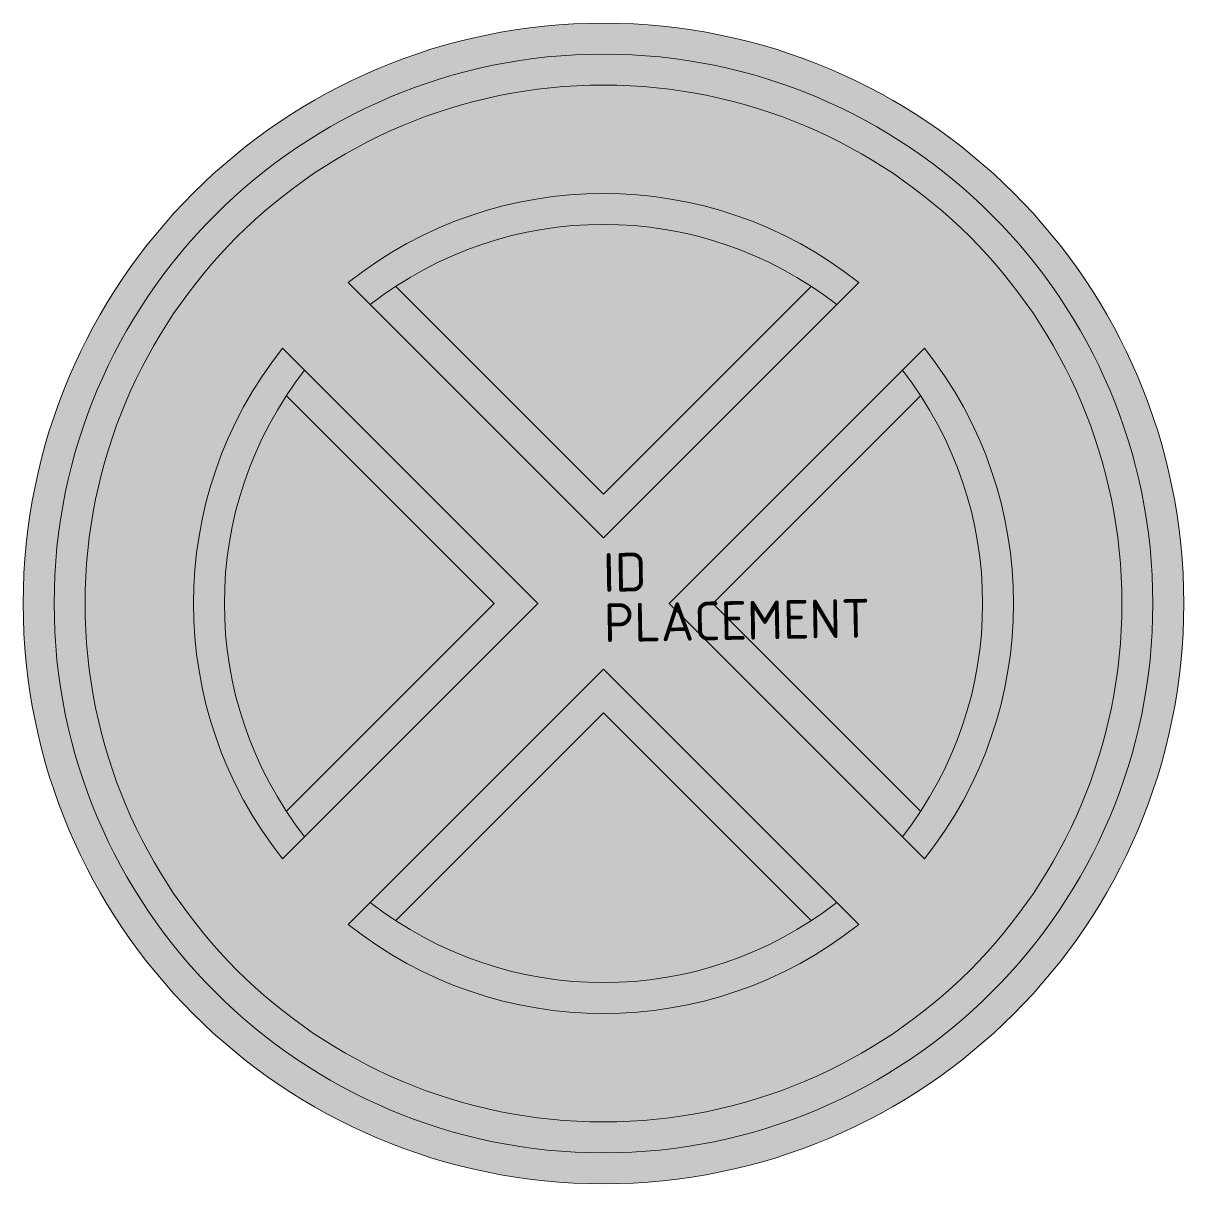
# Model space of a CAD drawing. Extents: x -3.75 to 3.75, y -3.75 to 3.75.
import ezdxf
from ezdxf.enums import TextEntityAlignment as Align

# ---------------------------------------------------------------- set-up
doc = ezdxf.new("R2010")
doc.units = 0
doc.styles.add('NLCS-ISO', font='NLCS-ISO.ttf', dxfattribs={"height": 0.25})

msp = doc.modelspace()

# ---------------------------------------------------------------- hatches: boundary and pattern name
at = {"true_color": 0xbb1e10}
h = msp.add_hatch(color=22, dxfattribs=at)
h.dxf.hatch_style = 1
h.paths.add_polyline_path([(-3.75, 0), (-3.55, 0, -1), (3.55, 0), (3.75, 0, 1)])
at = {"true_color": 0xf1f0ea}
h = msp.add_hatch(color=7, dxfattribs=at)
h.dxf.hatch_style = 1
h.paths.add_polyline_path([(-3.55, 0), (-3.35, 0, -1), (3.35, 0), (3.55, 0, 1)])
at = {"true_color": 0xbb1e10}
h = msp.add_hatch(color=22, dxfattribs=at)
h.dxf.hatch_style = 1
h.paths.add_polyline_path([(-3.35, 0), (-2.65, 0, -1), (2.65, 0), (3.35, 0, 1)])
at = {"true_color": 0xf1f0ea}
h = msp.add_hatch(color=7, dxfattribs=at)
h.dxf.hatch_style = 1
h.paths.add_polyline_path([(-1.6497, 2.0739), (-1.5072, 1.9315, -0.344001), (1.5072, 1.9315), (1.6497, 2.0739, 0.349213)])
at = {"true_color": 0x005b8c}
h = msp.add_hatch(color=146, dxfattribs=at)
h.dxf.hatch_style = 1
h.paths.add_polyline_path([(1.3424, 2.0495, 0.298343), (-1.3424, 2.0495), (0, 0.7071)])
at = {"true_color": 0xbb1e10}
h = msp.add_hatch(color=22, dxfattribs=at)
h.dxf.hatch_style = 1
h.paths.add_polyline_path([(-1.6497, 2.0739, 0.056786), (-2.0739, 1.6497), (-0.4243, 0), (-2.0739, -1.6497, 0.056786), (-1.6497, -2.0739), (0, -0.4243), (1.6497, -2.0739, 0.056786), (2.0739, -1.6497), (0.4243, 0), (2.0739, 1.6497, 0.056786), (1.6497, 2.0739), (0, 0.4243)])
at = {"true_color": 0xf1f0ea}
h = msp.add_hatch(color=7, dxfattribs=at)
h.dxf.hatch_style = 1
h.paths.add_polyline_path([(-1.3424, 2.0495, 0.020695), (-1.5072, 1.9315), (0, 0.4243), (1.5072, 1.9315, 0.020695), (1.3424, 2.0495), (0, 0.7071)])
h = msp.add_hatch(color=7, dxfattribs=at)
h.dxf.hatch_style = 1
h.paths.add_polyline_path([(-1.9315, 1.5072), (-2.0739, 1.6497, 0.169585), (-2.65, 0, 0.169585), (-2.0739, -1.6497), (-1.9315, -1.5072, -0.344001)])
h = msp.add_hatch(color=7, dxfattribs=at)
h.dxf.hatch_style = 1
h.paths.add_polyline_path([(2.0739, 1.6497), (1.9315, 1.5072, -0.344001), (1.9315, -1.5072), (2.0739, -1.6497, 0.169585), (2.65, 0, 0.169585)])
h = msp.add_hatch(color=7, dxfattribs=at)
h.dxf.hatch_style = 1
h.paths.add_polyline_path([(-1.9315, 1.5072, 0.020695), (-2.0495, 1.3424), (-0.7071, 0), (-2.0495, -1.3424, 0.020695), (-1.9315, -1.5072), (-0.4243, 0)])
h = msp.add_hatch(color=7, dxfattribs=at)
h.dxf.hatch_style = 1
h.paths.add_polyline_path([(0.7071, 0), (2.0495, 1.3424, 0.020695), (1.9315, 1.5072), (0.4243, 0), (1.9315, -1.5072, 0.020695), (2.0495, -1.3424)])
at = {"true_color": 0x005b8c}
h = msp.add_hatch(color=146, dxfattribs=at)
h.dxf.hatch_style = 1
h.paths.add_polyline_path([(-0.7071, 0), (-2.0495, 1.3424, 0.298343), (-2.0495, -1.3424)])
h = msp.add_hatch(color=146, dxfattribs=at)
h.dxf.hatch_style = 1
h.paths.add_polyline_path([(2.0495, 1.3424), (0.7071, 0), (2.0495, -1.3424, 0.298343)])
at = {"true_color": 0xbb1e10}
h = msp.add_hatch(color=22, dxfattribs=at)
h.dxf.hatch_style = 1
h.paths.add_polyline_path([(3.75, 0), (3.55, 0, -1), (-3.55, 0), (-3.75, 0, 1)])
at = {"true_color": 0xf1f0ea}
h = msp.add_hatch(color=7, dxfattribs=at)
h.dxf.hatch_style = 1
h.paths.add_polyline_path([(3.55, 0), (3.35, 0, -1), (-3.35, 0), (-3.55, 0, 1)])
at = {"true_color": 0xbb1e10}
h = msp.add_hatch(color=22, dxfattribs=at)
h.dxf.hatch_style = 1
h.paths.add_polyline_path([(3.35, 0), (2.65, 0, -1), (-2.65, 0), (-3.35, 0, 1)])
at = {"true_color": 0xf1f0ea}
h = msp.add_hatch(color=7, dxfattribs=at)
h.dxf.hatch_style = 1
h.paths.add_polyline_path([(0, -0.4243), (-1.5072, -1.9315, 0.020695), (-1.3424, -2.0495), (0, -0.7071), (1.3424, -2.0495, 0.020695), (1.5072, -1.9315)])
at = {"true_color": 0x005b8c}
h = msp.add_hatch(color=146, dxfattribs=at)
h.dxf.hatch_style = 1
h.paths.add_polyline_path([(0, -0.7071), (-1.3424, -2.0495, 0.298343), (1.3424, -2.0495)])
at = {"true_color": 0xf1f0ea}
h = msp.add_hatch(color=7, dxfattribs=at)
h.dxf.hatch_style = 1
h.paths.add_polyline_path([(-1.5072, -1.9315), (-1.6497, -2.0739, 0.349213), (1.6497, -2.0739), (1.5072, -1.9315, -0.344001)])

# ---------------------------------------------------------------- linework, layer by layer
at = {"color": 7, "lineweight": 0, "true_color": 0xf1f0ea}
for points in [[(0, 0.4243), (-1.6497, 2.0739)], [(0, 0.7071), (-1.3424, 2.0495)], [(0, 0.4243), (1.6497, 2.0739)], [(0, 0.7071), (1.3424, 2.0495)], [(-0.4243, 0), (-2.0739, 1.6497)], [(0.4243, 0), (2.0739, 1.6497)], [(-0.7071, 0), (-2.0495, 1.3424)], [(0.7071, 0), (2.0495, 1.3424)], [(-2.0739, -1.6497), (-0.4243, 0)], [(2.0739, -1.6497), (0.4243, 0)], [(-2.0495, -1.3424), (-0.7071, 0)], [(2.0495, -1.3424), (0.7071, 0)], [(-1.6497, -2.0739), (0, -0.4243)], [(1.6497, -2.0739), (0, -0.4243)], [(-1.3424, -2.0495), (0, -0.7071)], [(1.3424, -2.0495), (0, -0.7071)]]:
    msp.add_lwpolyline(points, dxfattribs=at)
at = {"color": 22, "lineweight": 0, "true_color": 0xbb1e10}
msp.add_circle((0, 0), 3.75, dxfattribs=at)
at = {"color": 7, "lineweight": 0, "true_color": 0xf1f0ea}
for radius in [3.55, 3.35]:
    msp.add_circle((0, 0), radius, dxfattribs=at)
for radius, start, end in [(2.65, 51.50025, 128.49975), (2.45, 52.03346, 127.96654), (2.65, 141.50025, 218.49975), (2.65, 321.50025, 38.49975), (2.45, 142.03346, 217.96654), (2.45, 322.03346, 37.96654), (2.45, 232.03346, 307.96654), (2.65, 231.50025, 308.49975)]:
    msp.add_arc((0, 0), radius, start, end, dxfattribs=at)

# ---------------------------------------------------------------- texts
at = {"style": 'NLCS-ISO'}
msp.add_attdef('ID', text='', height=0.25, rotation=1, dxfattribs=at).set_placement((0, 0), align=Align.BOTTOM_LEFT)
msp.add_attdef('PLACEMENT', text='', height=0.25, rotation=1, dxfattribs=at).set_placement((0, 0), align=Align.TOP_LEFT)

doc.saveas('drawing.dxf')
